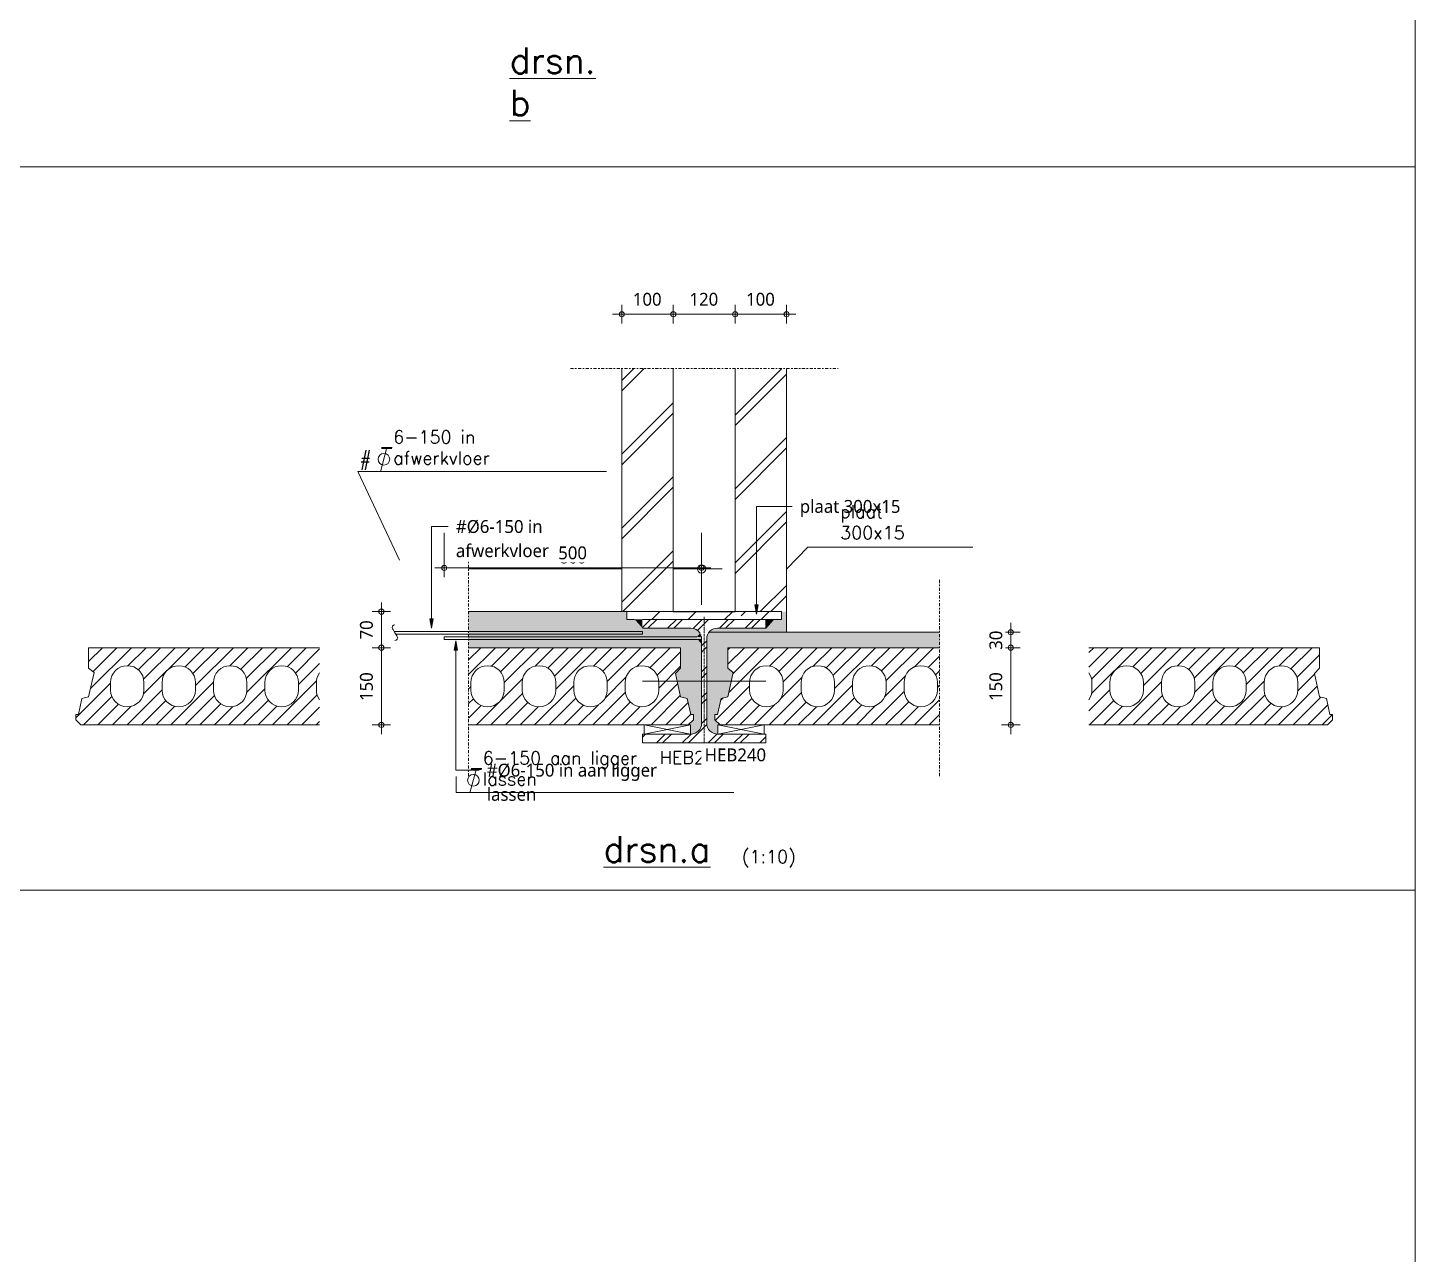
# Model space of a CAD drawing. Header units: millimetres. Extents: x -14163 to 55687, y -143 to 37302.
# Drawn here: x 26391 to 29086, y 29295 to 31679 of the extents above; entities that cross this region are included whole.
import ezdxf

# ---------------------------------------------------------------- set-up
doc = ezdxf.new("R2010")
doc.units = ezdxf.units.MM
doc.linetypes.add('MV_center', pattern=[15, 6, -3, 3, -3])
doc.linetypes.add('MV_hartlijn_staal', pattern=[6.6, 5, -0.8, 0, -0.8])
for name, color, linetype, lineweight in [('A-ANNO-DIMS', 211, 'Continuous', 13), ('A-ANNO-DIMS-10', 211, 'Continuous', 13), ('A-DETL', 90, 'Continuous', 13), ('A-DETL-GENF', 92, 'Continuous', 18), ('A-DETL-IDEN', 3, 'Continuous', 18), ('ARCERING', 55, 'Continuous', 13), ('doorbraakdetails_dwg', 8, 'Continuous', 13), ('G-ANNO-TEXT', 231, 'Continuous', 13), ('MAATVOERING', 1, 'Continuous', 13), ('STAAL', 2, 'Continuous', 13)]:
    doc.layers.add(name, color=color, linetype=linetype, lineweight=lineweight)
doc.styles.add('RomanS', font='romans__.ttf', dxfattribs={"height": 635})
doc.styles.add('RomanS_1', font='romans__.ttf', dxfattribs={"height": 1270})
doc.styles.add('RomanS_2', font='romans__.ttf', dxfattribs={"height": 508})
doc.styles.add('Segoe UI_3', font='segoeui.ttf', dxfattribs={"height": 25})
doc.dimstyles.new('2_5_mm', dxfattribs={"dimscale": 304.8, "dimtxt": 26.184099, "dimasz": 0.032808, "dimexe": 0.059055, "dimexo": 0.0625, "dimgap": 0.029528, "dimtad": 1, "dimdec": 0, "dimzin": 0, "dimdsep": 46, "dimtxsty": 'Segoe UI_3', "dimblk1": 'DOTBLANK', "dimblk2": 'DOTBLANK', "dimsah": 1, "dimcen": 0.09, "dimdle": 0.059055, "dimazin": 0, "dimtfac": 1, "dimtdec": 4, "dimtix": 1, "dimtmove": 0, "dimatfit": 3, "dimfxl": 0.059055, "dimfxlon": 1, "dimtvp": 1, "dimtfill": 1, "dimtolj": 1, "dimtzin": 0, "dimarcsym": 2})
pattern_1 = [(0, (217033.68, 75816.93), (79.375, 158.75), [0, -158.75])]

# ---------------------------------------------------------------- blocks, each defined once
blk = doc.blocks.new('doorbraakdetails_dwg_WAP-5098685-Details Constructie')
at = {"color": 3, "lineweight": 13}
for p, q in [((28.8, 25.6), (22.4, 1.6)), ((23.3, 24.6), (33.8, 24.6)), ((23.6, 25.6), (34.1, 25.6))]:
    blk.add_line(p, q, dxfattribs=at)
blk.add_circle((25.8, 14), 5.76, dxfattribs=at)
blk = doc.blocks.new('doorbraakdetails_dwg_DOT2035-5098677-Details Constructie')
at = {"layer": 'MAATVOERING'}
for p, q in [((0, 17.78), (0, -17.78)), ((-5.08, 0), (10.16, 0))]:
    blk.add_line(p, q, dxfattribs=at)
blk.add_circle((0, 0), 2.03, dxfattribs=at)
blk = doc.blocks.new('doorbraakdetails_dwg_DOT2035-V7-Details Constructie')
at = {"layer": 'MAATVOERING'}
blk.add_line((0, -4.28), (0, -17.78), dxfattribs=at)
blk = doc.blocks.new('doorbraakdetails_dwg-4168051-Details Constructie')
at = {"lineweight": 13}
for points in [[(318984, 93979), (319367, 94410), (318984, 94410)], [(315792, 93570), (315788, 93588), (315791, 93576)]]:
    blk.add_hatch(color=256, dxfattribs=at).paths.add_polyline_path(points)
at = {"layer": 'ARCERING'}
h = blk.add_hatch(dxfattribs=at)
h.set_pattern_fill('FP_38', color=256, style=0, pattern_type=2)
h.set_pattern_definition([(45, (217033.7, 75816.9), (-898.026, 898.026), [])])
h.paths.add_polyline_path([(319367, 94410), (319746, 94410), (319746, 94791), (312126, 94791), (312126, 94410), (318984, 94410)])
h = blk.add_hatch(dxfattribs=at)
h.set_pattern_fill('FP_39', color=256, style=0, pattern_type=2)
h.set_pattern_definition(pattern_1)
h.paths.add_polyline_path([(315261, 88746), (315273, 88747), (315273, 89203), (315261, 89203), (315261, 88759)])
h.paths.add_polyline_path([(315405, 88763), (315414, 88765), (315408, 88764)])
h.paths.add_polyline_path([(315525, 88811), (315546, 88821), (315542, 88821), (315536, 88818)])
h.paths.add_polyline_path([(315631, 88886), (315658, 88910), (315668, 88923), (315648, 88902)])
h.paths.add_polyline_path([(315717, 88986), (315737, 89016), (315734, 89013), (315718, 88988)])
h.paths.add_polyline_path([(315792, 93570), (315789, 93587), (315791, 93576)])
h = blk.add_hatch(dxfattribs=at)
h.set_pattern_fill('FP_39', color=256, style=0, pattern_type=2)
h.set_pattern_definition(pattern_1)
h.paths.add_polyline_path([(316611, 88746), (316611, 89203), (316599, 89203), (316599, 88747)])
h.paths.add_polyline_path([(316221, 88903), (316134, 89017), (316083, 89142), (316064, 89284), (316064, 89267), (316083, 89137), (316140, 89005), (316219, 88904)])
at = {"color": 250, "lineweight": 13}
blk.add_line((317962, 94791), (317765, 94589), dxfattribs=at)
at = {"color": 250, "lineweight": 13, "flags": 128}
blk.add_lwpolyline([(329196, 97975), (321056, 97975), (320000, 96888)], dxfattribs=at)
for points in [[(315261, 88746), (312971, 89203), (312971, 88746), (315261, 89203)], [(318901, 88746), (316611, 89203), (316611, 88746), (318901, 89203)]]:
    blk.add_lwpolyline(points, close=True, dxfattribs=at)
at = {"layer": 'ARCERING'}
blk.add_line((317363, 91777), (317331, 91810), dxfattribs=at)
at = {"layer": 'MAATVOERING'}
for p, q in [((311872, 96903), (304314, 96903)), ((315301, 96903), (314412, 96903)), ((70786, 81048), (351028, 81048))]:
    blk.add_line(p, q, dxfattribs=at)
at = {"layer": 'MAATVOERING', "flags": 128}
for points in [[(351028, 223774), (351028, 2540), (2540, 2540), (2540, 91785)], [(255641, 116744), (279604, 116744), (351028, 116744)], [(300910, 97331), (298842, 101713), (311116, 101713)], [(303697, 86663), (303697, 85870), (317406, 85870)]]:
    blk.add_lwpolyline(points, dxfattribs=at)
at = {"layer": 'STAAL'}
for p, q in [((317460, 94791), (314412, 94791)), ((318984, 94410), (319367, 94410))]:
    blk.add_line(p, q, dxfattribs=at)
for name, p, xscale, yscale, zscale in [('doorbraakdetails_dwg_WAP-5098685-Details Constructie', (298841, 101613), 50, 50, 50), ('doorbraakdetails_dwg_DOT2035-5098677-Details Constructie', (315809, 96903), 100, 100, 100), ('doorbraakdetails_dwg_WAP-5098685-Details Constructie', (303261, 85770), 50, 50, 50)]:
    blk.add_blockref(name, p, dxfattribs=dict(xscale=xscale, yscale=yscale, zscale=zscale))
at = {"xscale": 100, "yscale": 100, "zscale": 100, "rotation": 180}
blk.add_blockref('doorbraakdetails_dwg_DOT2035-V7-Details Constructie', (303109, 96903), dxfattribs=at)
at = {"color": 3, "lineweight": 13, "char_height": 635, "line_spacing_factor": 0.983083, "style": 'RomanS'}
for s, insert, width, attachment_point in [('6-150 in\\Pafwerkvloer', (300590, 103731), 6495.53, 1), ('#', (299506, 102635), 773.28, 3), ('6-150 aan ligger\\Plassen', (305010, 87888), 10709.89, 1)]:
    blk.add_mtext(s, dxfattribs=dict(at, insert=insert, width=width, attachment_point=attachment_point))
at = {"layer": 'MAATVOERING', "color": 6, "char_height": 1270, "attachment_point": 1, "line_spacing_factor": 0.983083, "style": 'RomanS_1'}
for s, insert, width in [('\\Ldrsn.\\Pb', (306338, 122629), 5787.34), ('\\Ldrsn.a', (310963, 83706), 7191.74)]:
    blk.add_mtext(s, dxfattribs=dict(at, insert=insert, width=width))
at = {"layer": 'MAATVOERING', "color": 2, "line_spacing_factor": 0.983083}
for s, insert, char_height, width, attachment_point, style in [('plaat\\P300x15', (322648, 100047), 635, 4299.42, 1, 'RomanS'), ('500', (309459, 97699), 508, 1763.82, 2, 'RomanS_2'), ('HEB240', (313746, 87915), 635, 4670.59, 1, 'RomanS'), ('(1:10)', (317793, 83014), 635, 3618.94, 1, 'RomanS')]:
    blk.add_mtext(s, dxfattribs=dict(at, insert=insert, char_height=char_height, width=width, attachment_point=attachment_point, style=style))
blk = doc.blocks.new('23 VBI kanaalplaat - KPV150-3537654-Details Constructie')
at = {"layer": 'A-DETL-GENF', "lineweight": 5}
h = blk.add_hatch(dxfattribs=at)
h.set_pattern_fill('FP_228', color=256, style=0, pattern_type=2)
h.set_pattern_definition([(45, (-26484.049, -30323.886), (-14.142136, 14.142136), [])])
h.paths.add_polyline_path([(1190, 0), (1200, 10), (1200, 20), (1195, 20), (1188, 51.4), (1175, 54.7), (1164.9, 99.9), (1175, 110), (1175, 150), (763.3, 150), (763.3, 0), (889.9, 0)])
h.paths.add_polyline_path([(473.6, 0), (473.6, 49), (471.9, 51.3), (468.6, 59.1), (467.5, 67.5), (467.5, 82.5), (468.6, 90.9), (471.9, 98.8), (473.6, 101), (473.6, 150), (25, 150), (25, 110), (35.4, 101.5), (25, 54.7), (12, 51.4), (5, 20), (0, 20), (0, 10), (10, 0), (289.5, 0)])
h.paths.add_polyline_path([(1100, 35), (1091.6, 36.1), (1083.8, 39.4), (1077, 44.5), (1071.9, 51.3), (1068.6, 59.1), (1067.5, 67.5), (1067.5, 82.5), (1068.6, 90.9), (1071.9, 98.8), (1077, 105.5), (1083.8, 110.6), (1091.6, 113.9), (1100, 115), (1108.4, 113.9), (1116.3, 110.6), (1123, 105.5), (1128.1, 98.8), (1131.4, 90.9), (1132.5, 82.5), (1132.5, 67.5), (1131.4, 59.1), (1128.1, 51.3), (1123, 44.5), (1116.3, 39.4), (1108.4, 36.1)])
h.paths.add_polyline_path([(900, 35), (891.6, 36.1), (883.8, 39.4), (877, 44.5), (871.9, 51.3), (868.6, 59.1), (867.5, 67.5), (867.5, 82.5), (868.6, 90.9), (871.9, 98.8), (877, 105.5), (883.8, 110.6), (891.6, 113.9), (900, 115), (908.4, 113.9), (916.3, 110.6), (923, 105.5), (928.1, 98.8), (931.4, 90.9), (932.5, 82.5), (932.5, 67.5), (931.4, 59.1), (928.1, 51.3), (923, 44.5), (916.3, 39.4), (908.4, 36.1)])
h.paths.add_polyline_path([(1000, 35), (991.6, 36.1), (983.8, 39.4), (977, 44.5), (971.9, 51.3), (968.6, 59.1), (967.5, 67.5), (967.5, 82.5), (968.6, 90.9), (971.9, 98.8), (977, 105.5), (983.8, 110.6), (991.6, 113.9), (1000, 115), (1008.4, 113.9), (1016.3, 110.6), (1023, 105.5), (1028.1, 98.8), (1031.4, 90.9), (1032.5, 82.5), (1032.5, 67.5), (1031.4, 59.1), (1028.1, 51.3), (1023, 44.5), (1016.3, 39.4), (1008.4, 36.1)])
h.paths.add_polyline_path([(800, 35), (791.6, 36.1), (783.8, 39.4), (777, 44.5), (771.9, 51.3), (768.6, 59.1), (767.5, 67.5), (767.5, 82.5), (768.6, 90.9), (771.9, 98.8), (777, 105.5), (783.8, 110.6), (791.6, 113.9), (800, 115), (808.4, 113.9), (816.3, 110.6), (823, 105.5), (828.1, 98.8), (831.4, 90.9), (832.5, 82.5), (832.5, 67.5), (831.4, 59.1), (828.1, 51.3), (823, 44.5), (816.3, 39.4), (808.4, 36.1)])
h.paths.add_polyline_path([(400, 35), (391.6, 36.1), (383.8, 39.4), (377, 44.5), (371.9, 51.3), (368.6, 59.1), (367.5, 67.5), (367.5, 82.5), (368.6, 90.9), (371.9, 98.8), (377, 105.5), (383.8, 110.6), (391.6, 113.9), (400, 115), (408.4, 113.9), (416.3, 110.6), (423, 105.5), (428.1, 98.8), (431.4, 90.9), (432.5, 82.5), (432.5, 67.5), (431.4, 59.1), (428.1, 51.3), (423, 44.5), (416.3, 39.4), (408.4, 36.1)])
h.paths.add_polyline_path([(300, 35), (291.6, 36.1), (283.8, 39.4), (277, 44.5), (271.9, 51.3), (268.6, 59.1), (267.5, 67.5), (267.5, 82.5), (268.6, 90.9), (271.9, 98.8), (277, 105.5), (283.8, 110.6), (291.6, 113.9), (300, 115), (308.4, 113.9), (316.3, 110.6), (323, 105.5), (328.1, 98.8), (331.4, 90.9), (332.5, 82.5), (332.5, 67.5), (331.4, 59.1), (328.1, 51.3), (323, 44.5), (316.3, 39.4), (308.4, 36.1)])
h.paths.add_polyline_path([(100, 35), (91.6, 36.1), (83.8, 39.4), (77, 44.5), (71.9, 51.3), (68.6, 59.1), (67.5, 67.5), (67.5, 82.5), (68.6, 90.9), (71.9, 98.8), (77, 105.5), (83.8, 110.6), (91.6, 113.9), (100, 115), (108.4, 113.9), (116.3, 110.6), (123, 105.5), (128.1, 98.8), (131.4, 90.9), (132.5, 82.5), (132.5, 67.5), (131.4, 59.1), (128.1, 51.3), (123, 44.5), (116.3, 39.4), (108.4, 36.1)])
h.paths.add_polyline_path([(200, 35), (191.6, 36.1), (183.8, 39.4), (177, 44.5), (171.9, 51.3), (168.6, 59.1), (167.5, 67.5), (167.5, 82.5), (168.6, 90.9), (171.9, 98.8), (177, 105.5), (183.8, 110.6), (191.6, 113.9), (200, 115), (208.4, 113.9), (216.3, 110.6), (223, 105.5), (228.1, 98.8), (231.4, 90.9), (232.5, 82.5), (232.5, 67.5), (231.4, 59.1), (228.1, 51.3), (223, 44.5), (216.3, 39.4), (208.4, 36.1)])
at = {"layer": 'A-DETL-GENF'}
for p, q in [((473.6, 150), (25, 150)), ((25, 150), (25, 110)), ((1175, 150), (763.3, 150)), ((1175, 110), (1175, 150)), ((25, 110), (35.4, 101.5)), ((1164.9, 99.9), (1175, 110)), ((35.4, 101.5), (25, 54.7)), ((67.5, 67.5), (67.5, 82.5)), ((132.5, 82.5), (132.5, 67.5)), ((167.5, 67.5), (167.5, 82.5)), ((232.5, 82.5), (232.5, 67.5)), ((267.5, 67.5), (267.5, 82.5)), ((332.5, 82.5), (332.5, 67.5)), ((367.5, 67.5), (367.5, 82.5)), ((432.5, 82.5), (432.5, 67.5)), ((467.5, 67.5), (467.5, 82.5)), ((767.5, 67.5), (767.5, 82.5)), ((832.5, 82.5), (832.5, 67.5)), ((867.5, 67.5), (867.5, 82.5)), ((932.5, 82.5), (932.5, 67.5)), ((967.5, 67.5), (967.5, 82.5)), ((1032.5, 82.5), (1032.5, 67.5)), ((1067.5, 67.5), (1067.5, 82.5)), ((1132.5, 82.5), (1132.5, 67.5)), ((1175, 54.7), (1164.9, 99.9)), ((25, 54.7), (12, 51.4)), ((1188, 51.4), (1175, 54.7)), ((12, 51.4), (5, 20)), ((1195, 20), (1188, 51.4)), ((5, 20), (0, 20)), ((0, 20), (0, 10)), ((0, 10), (10, 0)), ((10, 0), (473.6, 0)), ((1190, 0), (1200, 10)), ((1200, 20), (1195, 20)), ((1200, 10), (1200, 20)), ((763.3, 0), (1190, 0))]:
    blk.add_line(p, q, dxfattribs=at)
for centre, start, end in [((100, 82.5), 0, 180), ((200, 82.5), 0, 180), ((300, 82.5), 0, 180), ((400, 82.5), 0, 180), ((800, 82.5), 0, 180), ((900, 82.5), 0, 180), ((1000, 82.5), 0, 180), ((1100, 82.5), 0, 180), ((500, 82.5), 144.9956, 180), ((100, 67.5), 180, 360), ((200, 67.5), 180, 0), ((300, 67.5), 180, 0), ((400, 67.5), 180, 0), ((500, 67.5), 180, 215.0044), ((800, 67.5), 180, 360), ((900, 67.5), 180, 360), ((1000, 67.5), 180, 360), ((1100, 67.5), 180, 360)]:
    blk.add_arc(centre, 32.5, start, end, dxfattribs=at)
blk = doc.blocks.new('23 VBI kanaalplaat - KPV150-V125-Details Constructie')
at = {"layer": 'A-DETL-GENF', "lineweight": 5}
h = blk.add_hatch(dxfattribs=at)
h.set_pattern_fill('FP_229', color=256, style=0, pattern_type=2)
h.set_pattern_definition([(45, (-27725.659, -30323.886), (-14.142136, 14.142136), [])])
h.paths.add_polyline_path([(1190, 0), (1200, 10), (1200, 20), (1195, 20), (1188, 51.4), (1175, 54.7), (1164.9, 99.9), (1175, 110), (1175, 150), (726.4, 150), (726.4, 101), (728.1, 98.8), (731.4, 90.9), (732.5, 82.5), (732.5, 67.5), (731.4, 59.1), (728.1, 51.3), (726.4, 49), (726.4, 0), (1149.3, 0)])
h.paths.add_polyline_path([(436.7, 0), (436.7, 150), (25, 150), (25, 110), (35.4, 101.5), (25, 54.7), (12, 51.4), (5, 20), (0, 20), (0, 10), (10, 0), (248.7, 0)])
h.paths.add_polyline_path([(1100, 35), (1091.6, 36.1), (1083.8, 39.4), (1077, 44.5), (1071.9, 51.3), (1068.6, 59.1), (1067.5, 67.5), (1067.5, 82.5), (1068.6, 90.9), (1071.9, 98.8), (1077, 105.5), (1083.8, 110.6), (1091.6, 113.9), (1100, 115), (1108.4, 113.9), (1116.3, 110.6), (1123, 105.5), (1128.1, 98.8), (1131.4, 90.9), (1132.5, 82.5), (1132.5, 67.5), (1131.4, 59.1), (1128.1, 51.3), (1123, 44.5), (1116.3, 39.4), (1108.4, 36.1)])
h.paths.add_polyline_path([(900, 35), (891.6, 36.1), (883.8, 39.4), (877, 44.5), (871.9, 51.3), (868.6, 59.1), (867.5, 67.5), (867.5, 82.5), (868.6, 90.9), (871.9, 98.8), (877, 105.5), (883.8, 110.6), (891.6, 113.9), (900, 115), (908.4, 113.9), (916.3, 110.6), (923, 105.5), (928.1, 98.8), (931.4, 90.9), (932.5, 82.5), (932.5, 67.5), (931.4, 59.1), (928.1, 51.3), (923, 44.5), (916.3, 39.4), (908.4, 36.1)])
h.paths.add_polyline_path([(1000, 35), (991.6, 36.1), (983.8, 39.4), (977, 44.5), (971.9, 51.3), (968.6, 59.1), (967.5, 67.5), (967.5, 82.5), (968.6, 90.9), (971.9, 98.8), (977, 105.5), (983.8, 110.6), (991.6, 113.9), (1000, 115), (1008.4, 113.9), (1016.3, 110.6), (1023, 105.5), (1028.1, 98.8), (1031.4, 90.9), (1032.5, 82.5), (1032.5, 67.5), (1031.4, 59.1), (1028.1, 51.3), (1023, 44.5), (1016.3, 39.4), (1008.4, 36.1)])
h.paths.add_polyline_path([(800, 35), (791.6, 36.1), (783.8, 39.4), (777, 44.5), (771.9, 51.3), (768.6, 59.1), (767.5, 67.5), (767.5, 82.5), (768.6, 90.9), (771.9, 98.8), (777, 105.5), (783.8, 110.6), (791.6, 113.9), (800, 115), (808.4, 113.9), (816.3, 110.6), (823, 105.5), (828.1, 98.8), (831.4, 90.9), (832.5, 82.5), (832.5, 67.5), (831.4, 59.1), (828.1, 51.3), (823, 44.5), (816.3, 39.4), (808.4, 36.1)])
h.paths.add_polyline_path([(400, 35), (391.6, 36.1), (383.8, 39.4), (377, 44.5), (371.9, 51.3), (368.6, 59.1), (367.5, 67.5), (367.5, 82.5), (368.6, 90.9), (371.9, 98.8), (377, 105.5), (383.8, 110.6), (391.6, 113.9), (400, 115), (408.4, 113.9), (416.3, 110.6), (423, 105.5), (428.1, 98.8), (431.4, 90.9), (432.5, 82.5), (432.5, 67.5), (431.4, 59.1), (428.1, 51.3), (423, 44.5), (416.3, 39.4), (408.4, 36.1)])
h.paths.add_polyline_path([(100, 35), (91.6, 36.1), (83.8, 39.4), (77, 44.5), (71.9, 51.3), (68.6, 59.1), (67.5, 67.5), (67.5, 82.5), (68.6, 90.9), (71.9, 98.8), (77, 105.5), (83.8, 110.6), (91.6, 113.9), (100, 115), (108.4, 113.9), (116.3, 110.6), (123, 105.5), (128.1, 98.8), (131.4, 90.9), (132.5, 82.5), (132.5, 67.5), (131.4, 59.1), (128.1, 51.3), (123, 44.5), (116.3, 39.4), (108.4, 36.1)])
h.paths.add_polyline_path([(300, 35), (291.6, 36.1), (283.8, 39.4), (277, 44.5), (271.9, 51.3), (268.6, 59.1), (267.5, 67.5), (267.5, 82.5), (268.6, 90.9), (271.9, 98.8), (277, 105.5), (283.8, 110.6), (291.6, 113.9), (300, 115), (308.4, 113.9), (316.3, 110.6), (323, 105.5), (328.1, 98.8), (331.4, 90.9), (332.5, 82.5), (332.5, 67.5), (331.4, 59.1), (328.1, 51.3), (323, 44.5), (316.3, 39.4), (308.4, 36.1)])
h.paths.add_polyline_path([(200, 35), (191.6, 36.1), (183.8, 39.4), (177, 44.5), (171.9, 51.3), (168.6, 59.1), (167.5, 67.5), (167.5, 82.5), (168.6, 90.9), (171.9, 98.8), (177, 105.5), (183.8, 110.6), (191.6, 113.9), (200, 115), (208.4, 113.9), (216.3, 110.6), (223, 105.5), (228.1, 98.8), (231.4, 90.9), (232.5, 82.5), (232.5, 67.5), (231.4, 59.1), (228.1, 51.3), (223, 44.5), (216.3, 39.4), (208.4, 36.1)])
at = {"layer": 'A-DETL-GENF'}
for p, q in [((436.7, 150), (25, 150)), ((25, 150), (25, 110)), ((1175, 150), (726.4, 150)), ((1175, 110), (1175, 150)), ((25, 110), (35.4, 101.5)), ((1164.9, 99.9), (1175, 110)), ((35.4, 101.5), (25, 54.7)), ((67.5, 67.5), (67.5, 82.5)), ((132.5, 82.5), (132.5, 67.5)), ((167.5, 67.5), (167.5, 82.5)), ((232.5, 82.5), (232.5, 67.5)), ((267.5, 67.5), (267.5, 82.5)), ((332.5, 82.5), (332.5, 67.5)), ((367.5, 67.5), (367.5, 82.5)), ((432.5, 82.5), (432.5, 67.5)), ((732.5, 82.5), (732.5, 67.5)), ((767.5, 67.5), (767.5, 82.5)), ((832.5, 82.5), (832.5, 67.5)), ((867.5, 67.5), (867.5, 82.5)), ((932.5, 82.5), (932.5, 67.5)), ((967.5, 67.5), (967.5, 82.5)), ((1032.5, 82.5), (1032.5, 67.5)), ((1067.5, 67.5), (1067.5, 82.5)), ((1132.5, 82.5), (1132.5, 67.5)), ((1175, 54.7), (1164.9, 99.9)), ((25, 54.7), (12, 51.4)), ((1188, 51.4), (1175, 54.7)), ((12, 51.4), (5, 20)), ((1195, 20), (1188, 51.4)), ((5, 20), (0, 20)), ((0, 20), (0, 10)), ((0, 10), (10, 0)), ((10, 0), (436.7, 0)), ((1190, 0), (1200, 10)), ((1200, 20), (1195, 20)), ((1200, 10), (1200, 20)), ((726.4, 0), (1190, 0))]:
    blk.add_line(p, q, dxfattribs=at)
for centre, start, end in [((100, 82.5), 0, 180), ((200, 82.5), 0, 180), ((300, 82.5), 0, 180), ((400, 82.5), 0, 180), ((800, 82.5), 0, 180), ((900, 82.5), 0, 180), ((1000, 82.5), 0, 180), ((1100, 82.5), 0, 180), ((700, 82.5), 0, 35.0044), ((100, 67.5), 180, 360), ((200, 67.5), 180, 0), ((300, 67.5), 180, 0), ((400, 67.5), 180, 0), ((700, 67.5), 324.9956, 360), ((800, 67.5), 180, 360), ((900, 67.5), 180, 360), ((1000, 67.5), 180, 360), ((1100, 67.5), 180, 360)]:
    blk.add_arc(centre, 32.5, start, end, dxfattribs=at)
blk = doc.blocks.new('28 Staalprofielen- IPE_HEA_HEB 2d - HEB240-V126-Details Constructie')
at = {"layer": 'A-DETL-GENF', "lineweight": 13}
h = blk.add_hatch(dxfattribs=at)
h.set_pattern_fill('FP_230', color=256, style=0, pattern_type=2)
h.set_pattern_definition([(45, (-27704.854, -30408.886), (-25.144717, 25.144717), []), (45, (-27704.854, -30370.786), (-25.144717, 25.144717), [])])
h.paths.add_polyline_path([(120, -120), (120, -103), (26, -103), (20.6, -102.3), (15.5, -100.2), (11.2, -96.8), (7.8, -92.5), (5.7, -87.4), (5, -82), (5, 82), (5.7, 87.4), (7.8, 92.5), (11.2, 96.8), (15.5, 100.2), (20.6, 102.3), (26, 103), (120, 103), (120, 120), (-120, 120), (-120, 103), (-26, 103), (-20.6, 102.3), (-15.5, 100.2), (-11.2, 96.8), (-7.7, 92.2), (-6.4, 89.4), (-5.4, 86), (-5.5, 86), (-5, 82), (-5, -82), (-5.7, -87.4), (-7.8, -92.5), (-11.2, -96.8), (-15.5, -100.2), (-20.6, -102.3), (-26, -103), (-120, -103), (-120, -120), (-30.7, -120)])
at = {"layer": 'A-DETL-GENF'}
for p, q in [((120, 120), (-120, 120)), ((120, 120), (-120, 120)), ((120, 103), (120, 120)), ((120, 120), (120, 103)), ((-120, 103), (-26, 103)), ((-120, 103), (-26, 103)), ((-5, 82), (-5, -82)), ((-5, 82), (-5, -82)), ((5, -82), (5, 82)), ((5, 82), (5, -82)), ((26, 103), (120, 103)), ((120, 103), (26, 103)), ((-120, 0), (120, 0)), ((-26, -103), (-120, -103)), ((-120, -103), (-120, -120)), ((-120, -120), (-120, -103)), ((-120, -103), (-26, -103)), ((120, -103), (26, -103)), ((120, -103), (26, -103)), ((120, -120), (120, -103)), ((120, -120), (120, -103)), ((-120, -120), (120, -120)), ((120, -120), (-120, -120))]:
    blk.add_line(p, q, dxfattribs=at)
at = {"layer": 'A-DETL-GENF', "linetype": 'MV_hartlijn_staal', "lineweight": 13}
blk.add_line((0, 125), (0, -120), dxfattribs=at)
at = {"layer": 'A-DETL-GENF'}
for centre, start, end in [((-26, 82), 30.61, 90), ((-26, 82), 30.296, 90), ((-26, 82), 21.9988, 23.3843), ((-26, 82), 13.585, 16.7635), ((-26, 82), 0, 11.1345), ((-26, 82), 0, 10.9755), ((26, 82), 90, 180), ((26, 82), 90, 180), ((-26, -82), 270, 0), ((-26, -82), 270, 0), ((26, -82), 180, 270), ((26, -82), 180, 270)]:
    blk.add_arc(centre, 21, start, end, dxfattribs=at)
blk = doc.blocks.new('NLRS_00_DI_maskeer - Type 1-4234832-Details Constructie')
at = {"layer": 'A-DETL-GENF', "linetype": 'MV_center'}
blk.add_line((320, 0), (-100, 0), dxfattribs=at)
blk = doc.blocks.new('NLRS_00_DI_maskeer - Type 1-4235043-Details Constructie')
at = {"layer": 'A-DETL-GENF', "linetype": 'MV_center'}
blk.add_line((281.5, 0), (-100, 0), dxfattribs=at)
blk = doc.blocks.new('NLRS_00_DI_maskeer - Type 1-4234996-Details Constructie')
at = {"layer": 'A-DETL-GENF', "linetype": 'MV_center'}
blk.add_line((-100, 0), (420, 0), dxfattribs=at)
blk = doc.blocks.new('DIMBLOCK280-Details Constructie')
at = {"layer": 'A-ANNO-DIMS-10'}
for p, q in [((27544.9, 31121.8), (27544.9, 31139.8)), ((27644.9, 31121.8), (27644.9, 31139.8)), ((27526.9, 31121.8), (27644.9, 31121.8)), ((27544.9, 31121.8), (27544.9, 31103.8)), ((27644.9, 31121.8), (27644.9, 31103.8))]:
    blk.add_line(p, q, dxfattribs=at)
for centre in [(27544.9, 31121.8), (27644.9, 31121.8)]:
    blk.add_circle(centre, 5, dxfattribs=at)
at = {"layer": 'A-ANNO-DIMS-10', "color": 0, "insert": (27566.3, 31163.4), "char_height": 25, "width": 68.555, "attachment_point": 1, "line_spacing_factor": 1.142579, "style": 'Segoe UI_3', "bg_fill": 3, "box_fill_scale": 1.25, "bg_fill_color": 9, "bg_fill_true_color": 13158600, "bg_fill_transparency": 0}
blk.add_mtext('100', dxfattribs=at)
blk = doc.blocks.new('_DotBlank')
at = {"color": 0, "linetype": 'ByBlock', "lineweight": -2}
blk.add_line((-0.5, 0), (-1, 0), dxfattribs=at)
blk.add_circle((0, 0), 0.5, dxfattribs=at)
blk = doc.blocks.new('DIMBLOCK281-Details Constructie')
at = {"layer": 'A-ANNO-DIMS-10'}
for p, q in [((27644.9, 31121.8), (27644.9, 31139.8)), ((27764.9, 31121.8), (27764.9, 31139.8)), ((27644.9, 31121.8), (27764.9, 31121.8)), ((27644.9, 31121.8), (27644.9, 31103.8)), ((27764.9, 31121.8), (27764.9, 31103.8))]:
    blk.add_line(p, q, dxfattribs=at)
for centre in [(27644.9, 31121.8), (27764.9, 31121.8)]:
    blk.add_circle(centre, 5, dxfattribs=at)
at = {"layer": 'A-ANNO-DIMS-10', "color": 0, "insert": (27676.3, 31163.4), "char_height": 25, "width": 68.555, "attachment_point": 1, "line_spacing_factor": 1.142579, "style": 'Segoe UI_3', "bg_fill": 3, "box_fill_scale": 1.25, "bg_fill_color": 9, "bg_fill_true_color": 13158600, "bg_fill_transparency": 0}
blk.add_mtext('120', dxfattribs=at)
blk = doc.blocks.new('DIMBLOCK282-Details Constructie')
at = {"layer": 'A-ANNO-DIMS-10'}
for p, q in [((27764.9, 31121.8), (27764.9, 31139.8)), ((27864.9, 31121.8), (27864.9, 31139.8)), ((27764.9, 31121.8), (27882.9, 31121.8)), ((27764.9, 31121.8), (27764.9, 31103.8)), ((27864.9, 31121.8), (27864.9, 31103.8))]:
    blk.add_line(p, q, dxfattribs=at)
for centre in [(27764.9, 31121.8), (27864.9, 31121.8)]:
    blk.add_circle(centre, 5, dxfattribs=at)
at = {"layer": 'A-ANNO-DIMS-10', "color": 0, "insert": (27786.3, 31163.4), "char_height": 25, "width": 68.555, "attachment_point": 1, "line_spacing_factor": 1.142579, "style": 'Segoe UI_3', "bg_fill": 3, "box_fill_scale": 1.25, "bg_fill_color": 9, "bg_fill_true_color": 13158600, "bg_fill_transparency": 0}
blk.add_mtext('100', dxfattribs=at)
blk = doc.blocks.new('DIMBLOCK283-Details Constructie')
at = {"layer": 'A-ANNO-DIMS-10'}
for p, q in [((28300.6, 30473.9), (28282.6, 30473.9)), ((28300.6, 30305.9), (28300.6, 30473.9)), ((28300.6, 30473.9), (28318.6, 30473.9)), ((28300.6, 30323.9), (28282.6, 30323.9)), ((28300.6, 30323.9), (28318.6, 30323.9))]:
    blk.add_line(p, q, dxfattribs=at)
for centre in [(28300.6, 30473.9), (28300.6, 30323.9)]:
    blk.add_circle(centre, 5, dxfattribs=at)
at = {"layer": 'A-ANNO-DIMS-10', "color": 0, "insert": (28259, 30370.3), "char_height": 25, "width": 68.555, "attachment_point": 1, "rotation": 90, "line_spacing_factor": 1.142579, "style": 'Segoe UI_3', "bg_fill": 3, "box_fill_scale": 1.25, "bg_fill_color": 9, "bg_fill_true_color": 13158600, "bg_fill_transparency": 0}
blk.add_mtext('150', dxfattribs=at)
blk = doc.blocks.new('DIMBLOCK284-Details Constructie')
at = {"layer": 'A-ANNO-DIMS-10'}
for p, q in [((28300.6, 30473.9), (28300.6, 30521.9)), ((28300.6, 30503.9), (28282.6, 30503.9)), ((28300.6, 30503.9), (28318.6, 30503.9)), ((28300.6, 30473.9), (28282.6, 30473.9)), ((28300.6, 30473.9), (28318.6, 30473.9))]:
    blk.add_line(p, q, dxfattribs=at)
for centre in [(28300.6, 30503.9), (28300.6, 30473.9)]:
    blk.add_circle(centre, 5, dxfattribs=at)
at = {"layer": 'A-ANNO-DIMS-10', "color": 0, "insert": (28259, 30469.8), "char_height": 25, "width": 45.703, "attachment_point": 1, "rotation": 90, "line_spacing_factor": 1.142579, "style": 'Segoe UI_3', "bg_fill": 3, "box_fill_scale": 1.25, "bg_fill_color": 9, "bg_fill_true_color": 13158600, "bg_fill_transparency": 0}
blk.add_mtext('30', dxfattribs=at)
blk = doc.blocks.new('DIMBLOCK285-Details Constructie')
at = {"layer": 'A-ANNO-DIMS-10'}
for p, q in [((27077.7, 30473.9), (27059.7, 30473.9)), ((27077.7, 30305.9), (27077.7, 30473.9)), ((27077.7, 30473.9), (27095.7, 30473.9)), ((27077.7, 30323.9), (27059.7, 30323.9)), ((27077.7, 30323.9), (27095.7, 30323.9))]:
    blk.add_line(p, q, dxfattribs=at)
for centre in [(27077.7, 30473.9), (27077.7, 30323.9)]:
    blk.add_circle(centre, 5, dxfattribs=at)
at = {"layer": 'A-ANNO-DIMS-10', "color": 0, "insert": (27036.1, 30370.3), "char_height": 25, "width": 68.555, "attachment_point": 1, "rotation": 90, "line_spacing_factor": 1.142579, "style": 'Segoe UI_3', "bg_fill": 3, "box_fill_scale": 1.25, "bg_fill_color": 9, "bg_fill_true_color": 13158600, "bg_fill_transparency": 0}
blk.add_mtext('150', dxfattribs=at)
blk = doc.blocks.new('DIMBLOCK286-Details Constructie')
at = {"layer": 'A-ANNO-DIMS-10'}
for p, q in [((27077.7, 30543.9), (27059.7, 30543.9)), ((27077.7, 30473.9), (27077.7, 30561.9)), ((27077.7, 30543.9), (27095.7, 30543.9)), ((27077.7, 30473.9), (27059.7, 30473.9)), ((27077.7, 30473.9), (27095.7, 30473.9))]:
    blk.add_line(p, q, dxfattribs=at)
for centre in [(27077.7, 30543.9), (27077.7, 30473.9)]:
    blk.add_circle(centre, 5, dxfattribs=at)
at = {"layer": 'A-ANNO-DIMS-10', "color": 0, "insert": (27036.1, 30489.8), "char_height": 25, "width": 45.703, "attachment_point": 1, "rotation": 90, "line_spacing_factor": 1.142579, "style": 'Segoe UI_3', "bg_fill": 3, "box_fill_scale": 1.25, "bg_fill_color": 9, "bg_fill_true_color": 13158600, "bg_fill_transparency": 0}
blk.add_mtext('70', dxfattribs=at)
blk = doc.blocks.new('DIMBLOCK287-Details Constructie')
at = {"layer": 'A-ANNO-DIMS-10'}
for p, q in [((27181.9, 30629), (27717.9, 30629)), ((27199.9, 30629), (27199.9, 30647)), ((27199.9, 30629), (27199.9, 30611)), ((27699.9, 30629), (27699.9, 30647)), ((27699.9, 30629), (27699.9, 30611))]:
    blk.add_line(p, q, dxfattribs=at)
for centre in [(27199.9, 30629), (27699.9, 30629)]:
    blk.add_circle(centre, 5, dxfattribs=at)
at = {"layer": 'A-ANNO-DIMS-10', "color": 0, "insert": (27421.3, 30670.7), "char_height": 25, "width": 68.555, "attachment_point": 1, "line_spacing_factor": 1.142579, "style": 'Segoe UI_3', "bg_fill": 3, "box_fill_scale": 1.25, "bg_fill_color": 9, "bg_fill_true_color": 13158600, "bg_fill_transparency": 0}
blk.add_mtext('500', dxfattribs=at)

msp = doc.modelspace()

# ---------------------------------------------------------------- hatches: boundary and pattern name
at = {"layer": 'A-DETL-GENF', "lineweight": 13}
h = msp.add_hatch(dxfattribs=at)
h.set_pattern_fill('FP_115', color=254, style=0, pattern_type=2)
h.set_pattern_definition([(45, (0, 0), (-71.84205, 71.84205), []), (45, (20.32, 0), (-71.84205, 71.84205), [])])
h.paths.add_polyline_path([(27644.9, 30543.9), (27644.9, 31016.6), (27544.9, 31016.6), (27544.9, 30543.9), (27554.9, 30543.9)])
h.paths.add_polyline_path([(27864.9, 30543.9), (27864.9, 31016.6), (27764.9, 31016.6), (27764.9, 30543.9), (27854.9, 30543.9)])
at = {"layer": 'A-DETL-GENF'}
for color, points in [(9, [(27678.9, 30305.9), (27684.3, 30306.7), (27685.4, 30307.1), (27689.1, 30308.7), (27690.3, 30309.5), (27692.9, 30311.4), (27694.3, 30312.9), (27696.9, 30316.4), (27697.3, 30317.1), (27699.2, 30321.8), (27699.9, 30326.9), (27699.9, 30481.1), (27692.1, 30489.9), (27699.8, 30489.9), (27699.8, 30491.2), (27699.3, 30494.9), (27690.7, 30494.9), (27696.9, 30501.6), (27693.6, 30505.8), (27689.3, 30509.1), (27684.2, 30511.2), (27678.9, 30511.9), (27584.9, 30511.9), (27569.8, 30528.9), (27554.9, 30528.9), (27554.9, 30543.9), (27247.3, 30543.9), (27247.3, 30473.9), (27659, 30473.9), (27659, 30433.9), (27649, 30423.8), (27659, 30378.6), (27672.1, 30375.3), (27679, 30343.9), (27684, 30343.9), (27684, 30333.9), (27674.1, 30323.9), (27678.7, 30323.9), (27678.7, 30305.9)]), (9, [(27730.9, 30305.9), (27731, 30305.9), (27731, 30323.9), (27735.7, 30323.9), (27725.7, 30333.9), (27725.7, 30343.9), (27730.7, 30343.9), (27737.6, 30375.3), (27750.7, 30378.6), (27760.7, 30423.8), (27750.7, 30433.9), (27750.7, 30473.9), (28162.4, 30473.9), (28162.4, 30503.9), (27864.9, 30503.9), (27864.9, 30543.9), (27854.9, 30543.9), (27854.9, 30528.9), (27839.9, 30528.9), (27824.9, 30511.9), (27730.9, 30511.9), (27725.4, 30511.1), (27720.5, 30509.1), (27716.3, 30506), (27714.9, 30504.2), (27712.8, 30501.4), (27712, 30499.7), (27710.8, 30496.9), (27710.2, 30493.3), (27709.9, 30490.9), (27709.9, 30326.9), (27710.6, 30321.5), (27712.7, 30316.4), (27716.1, 30312), (27720.4, 30308.7), (27725.7, 30306.6), (27730.7, 30305.9)]), (7, [(27584.9, 30511.9), (27584.9, 30528.9), (27569.8, 30528.9)]), (7, [(27699.5, 30494.9), (27698.5, 30498.3), (27696.9, 30501.6), (27690.7, 30494.9)]), (7, [(27699.9, 30481.1), (27699.8, 30489.9), (27692.1, 30489.9), (27695.3, 30486.3)])]:
    msp.add_hatch(color=color, dxfattribs=at).paths.add_polyline_path(points)
at = {"layer": 'G-ANNO-TEXT'}
for points in [[(27806.8, 30539.2), (27810, 30557.2), (27803.6, 30557.2)], [(27175.2, 30512), (27178.3, 30530), (27172, 30530)], [(27222.2, 30486.9), (27219, 30468.9), (27225.4, 30468.9)]]:
    msp.add_hatch(color=7, dxfattribs=at).paths.add_polyline_path(points)

# ---------------------------------------------------------------- linework, layer by layer
at = {"layer": 'A-DETL', "lineweight": 18}
for p, q in [((27544.9, 30543.9), (27544.9, 31016.6)), ((27644.9, 30543.9), (27644.9, 31016.6)), ((27764.9, 30543.9), (27764.9, 31016.6)), ((27864.9, 30503.9), (27864.9, 31016.6)), ((27247.3, 30543.9), (27544.9, 30543.9)), ((27554.9, 30543.9), (27247.3, 30543.9)), ((27854.9, 30543.9), (27554.9, 30543.9)), ((27554.9, 30543.9), (27554.9, 30528.9)), ((27854.9, 30528.9), (27854.9, 30543.9)), ((27554.9, 30528.9), (27569.8, 30528.9)), ((27584.9, 30528.9), (27854.9, 30528.9)), ((27839.9, 30528.9), (27824.9, 30511.9)), ((27584.9, 30505.4), (27102.6, 30505.4)), ((27105.6, 30500.4), (27584.9, 30500.4)), ((27199.9, 30494.9), (27690.7, 30494.9)), ((27199.9, 30489.9), (27199.9, 30494.9)), ((27699.9, 30489.9), (27199.9, 30489.9)), ((27213.6, 30489.9), (27232.5, 30489.9)), ((27584.9, 30500.4), (27584.9, 30505.4)), ((27713.8, 30503.9), (28162.4, 30503.9)), ((27588.1, 30305.9), (27678.3, 30323.9)), ((27678.3, 30305.9), (27588.1, 30323.9)), ((27588.1, 30323.9), (27588.1, 30305.9)), ((27674, 30323.9), (27677.8, 30323.9)), ((27678.3, 30323.9), (27678.3, 30305.9)), ((27735.7, 30323.9), (27731.4, 30323.9)), ((27731.4, 30323.9), (27731.4, 30305.9)), ((27821.6, 30305.9), (27731.4, 30323.9)), ((27731.4, 30305.9), (27821.6, 30323.9)), ((27821.6, 30323.9), (27821.6, 30305.9))]:
    msp.add_line(p, q, dxfattribs=at)
for centre, radius, start, end in [((27104.1, 30512.8), 5.19, 90, 149), ((27103.8, 30513), 4.85, 149, 210.2254), ((27423.4, 30699.2), 374.8, 210.2254, 210.7131), ((28088, 31094), 1147.8, 210.7131, 210.9918), ((27480.2, 30728.9), 438.7, 210.9918, 211.6485), ((27104.1, 30493.2), 5.2, 270, 329.6891), ((26917.4, 30382), 222.4, 30.7262, 31.6485), ((27104.3, 30493.1), 4.99, 329.6891, 30.7262)]:
    msp.add_arc(centre, radius, start, end, dxfattribs=at)
at = {"layer": 'G-ANNO-TEXT', "color": 250}
for p, q in [((27806.8, 30748.4), (27875.7, 30748.4)), ((27806.8, 30539.2), (27806.8, 30748.4)), ((27175.2, 30709.3), (27207.5, 30709.3)), ((27175.2, 30512), (27175.2, 30709.3)), ((27810, 30557.2), (27803.6, 30557.2)), ((27803.6, 30557.2), (27806.8, 30539.2)), ((27806.8, 30539.2), (27810, 30557.2)), ((27178.3, 30530), (27172, 30530)), ((27172, 30530), (27175.2, 30512)), ((27175.2, 30512), (27178.3, 30530)), ((27222.2, 30486.9), (27219, 30468.9)), ((27219, 30468.9), (27225.4, 30468.9)), ((27225.4, 30468.9), (27222.2, 30486.9)), ((27222.2, 30486.9), (27222.2, 30235.9)), ((27222.2, 30235.9), (27267.5, 30235.9))]:
    msp.add_line(p, q, dxfattribs=at)

# ---------------------------------------------------------------- block references
at = {"layer": 'A-DETL-GENF', "linetype": 'MV_center'}
msp.add_blockref('NLRS_00_DI_maskeer - Type 1-4234996-Details Constructie', (27544.9, 31016.6), dxfattribs=at)
for name, p, rotation in [('NLRS_00_DI_maskeer - Type 1-4234832-Details Constructie', (27247.3, 30543.9), 270), ('NLRS_00_DI_maskeer - Type 1-4235043-Details Constructie', (28162.4, 30323.9), 90)]:
    msp.add_blockref(name, p, dxfattribs=dict(at, rotation=rotation))
at = {"layer": 'A-DETL-GENF'}
for name, p in [('28 Staalprofielen- IPE_HEA_HEB 2d - HEB240-V126-Details Constructie', (27704.9, 30408.9)), ('23 VBI kanaalplaat - KPV150-3537654-Details Constructie', (26484, 30323.9)), ('23 VBI kanaalplaat - KPV150-V125-Details Constructie', (27725.7, 30323.9))]:
    msp.add_blockref(name, p, dxfattribs=at)
at = {"layer": 'doorbraakdetails_dwg', "color": 2, "xscale": 0.039370078740157, "yscale": 0.039370078740157, "zscale": 0.039370078740157}
msp.add_blockref('doorbraakdetails_dwg-4168051-Details Constructie', (15266.4, 26811.9), dxfattribs=at)

# ---------------------------------------------------------------- texts
at = {"layer": 'G-ANNO-TEXT', "color": 7, "char_height": 25, "attachment_point": 1, "style": 'Segoe UI_3'}
for s, insert, width in [('plaat 300x15', (27890.7, 30760.9), 240.506), ('#Ø6-150 in ', (27222.5, 30721.8), 225.274), ('afwerkvloer', (27222.5, 30674.8), 215.654), ('#Ø6-150 in aan ligger ', (27282.5, 30248.4), 424.093), ('lassen', (27282.5, 30201.4), 113.84)]:
    msp.add_mtext(s, dxfattribs=dict(at, insert=insert, width=width))

# ---------------------------------------------------------------- next in the draw order: texts
at = {"layer": 'A-DETL-IDEN', "lineweight": 13, "insert": (27705.9, 30278.1), "char_height": 25, "width": 145.907, "attachment_point": 1, "style": 'Segoe UI_3', "bg_fill": 3, "box_fill_scale": 1.25, "bg_fill_color": 9, "bg_fill_true_color": 13158600, "bg_fill_transparency": 0}
msp.add_mtext('HEB240', dxfattribs=at)

# ---------------------------------------------------------------- next in the draw order: dimensions: what is measured, and where the dimension line sits
at = {"layer": 'A-ANNO-DIMS'}
for base, p1, p2, override, picture, middle in [((27644.9, 31121.8), (27544.9, 31103.8), (27644.9, 31103.8), {"dimpost": '<>', "dimfxl": 100}, 'DIMBLOCK280-Details Constructie', (27594.9, 31143.8)), ((27699.9, 30629), (27199.9, 30611), (27699.9, 30611), {"dimpost": '<>', "dimfxl": 500}, 'DIMBLOCK287-Details Constructie', (27449.9, 30651))]:
    dim = msp.add_linear_dim(base=base, p1=p1, p2=p2, dimstyle='2_5_mm', override=override, dxfattribs=at)
    dim.commit()
    dim.dimension.update_dxf_attribs({"geometry": picture, "text_midpoint": middle})
for base, p1, p2, picture, middle in [((27077.7, 30473.9), (27059.7, 30323.9), (27059.7, 30473.9), 'DIMBLOCK285-Details Constructie', (27055.7, 30398.9)), ((28300.6, 30473.9), (28282.6, 30323.9), (28282.6, 30473.9), 'DIMBLOCK283-Details Constructie', (28278.6, 30398.9))]:
    dim = msp.add_linear_dim(base=base, p1=p1, p2=p2, angle=90, dimstyle='2_5_mm', override={"dimpost": '<>', "dimfxl": 150}, dxfattribs=at)
    dim.commit()
    dim.dimension.update_dxf_attribs({"geometry": picture, "text_midpoint": middle})

# ---------------------------------------------------------------- next in the draw order: dimensions: what is measured, and where the dimension line sits
dim = msp.add_linear_dim(base=(27764.9, 31121.8), p1=(27644.9, 31103.8), p2=(27764.9, 31103.8), dimstyle='2_5_mm', override={"dimpost": '<>', "dimfxl": 120}, dxfattribs=at)
dim.commit()
dim.dimension.update_dxf_attribs({"geometry": 'DIMBLOCK281-Details Constructie', "text_midpoint": (27704.9, 31143.8)})
for base, p1, p2, override, picture, middle in [((27077.7, 30543.9), (27059.7, 30473.9), (27095.7, 30543.9), {"dimpost": '<>', "dimfxl": 78.714675}, 'DIMBLOCK286-Details Constructie', (27055.8, 30508.9)), ((28300.6, 30503.9), (28282.6, 30473.9), (28282.6, 30503.9), {"dimpost": '<>', "dimfxl": 30}, 'DIMBLOCK284-Details Constructie', (28278.7, 30488.9))]:
    dim = msp.add_linear_dim(base=base, p1=p1, p2=p2, angle=90, dimstyle='2_5_mm', override=override, dxfattribs=at)
    dim.commit()
    dim.dimension.update_dxf_attribs({"geometry": picture, "text_midpoint": middle})

# ---------------------------------------------------------------- next in the draw order: dimensions: what is measured, and where the dimension line sits
dim = msp.add_linear_dim(base=(27864.9, 31121.8), p1=(27764.9, 31103.8), p2=(27864.9, 31103.8), dimstyle='2_5_mm', override={"dimpost": '<>', "dimfxl": 100}, dxfattribs=at)
dim.commit()
dim.dimension.update_dxf_attribs({"geometry": 'DIMBLOCK282-Details Constructie', "text_midpoint": (27814.9, 31143.8)})

doc.saveas('drawing.dxf')
